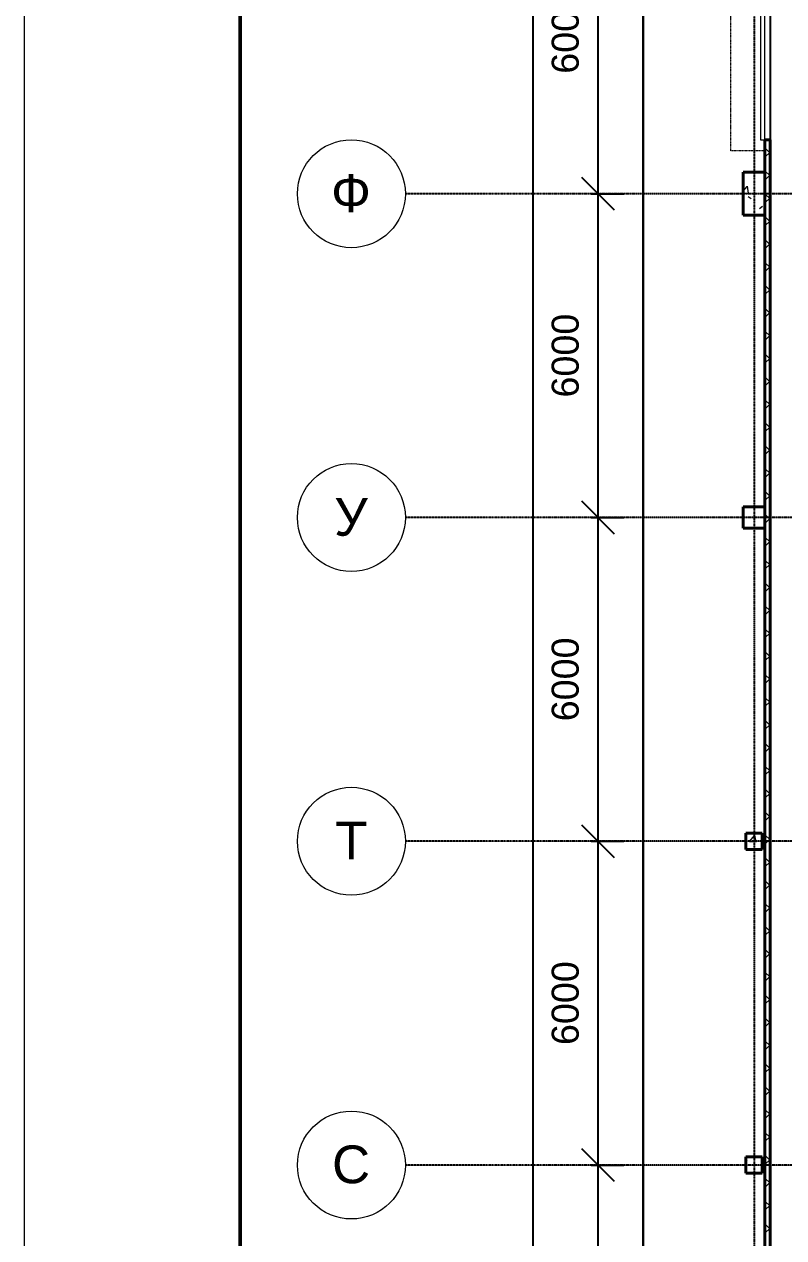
# Model space of a CAD drawing. Header units: millimetres. Extents: x 2140 to 223837, y 2113 to 170313.
# Drawn here: x 2140 to 16212, y 118410 to 140898 of the extents above; entities that cross this region are included whole.
import ezdxf

# ---------------------------------------------------------------- set-up
doc = ezdxf.new("R2010")
doc.units = ezdxf.units.MM
doc.linetypes.add('ADSK_Невидимые', pattern=[5, 3, -2])
doc.linetypes.add('Линия сетки', pattern=[22.225, 12.7, -3.175, 3.175, -3.175])
for name, color, linetype, lineweight in [('A-DETL-GENF', 7, 'Continuous', 18), ('A-DOOR', 7, 'Continuous', 18), ('A-DOOR-HDLN', 7, 'ADSK_Невидимые', 18), ('G-ANNO-TTLB', 7, 'Continuous', 30), ('G-ANNO-TTLB-THIN', 7, 'Continuous', 20), ('S-COLS', 7, 'Continuous', 18), ('S-GRID-IDEN', 7, 'Continuous', 20)]:
    doc.layers.add(name, color=color, linetype=linetype, lineweight=lineweight)
doc.layers.add('Стены', color=7, linetype='Continuous')
doc.styles.add('Arial', font='arial.ttf')
doc.styles.add('Arial_1', font='arial.ttf', dxfattribs={"height": 500})
doc.dimstyles.new('Диагональ_-_2_5_мм_Arial_-_Линия_выноски_-_Текст_сверху_2', dxfattribs={"dimscale": 304.8, "dimtxt": 510.1297, "dimasz": 1.968504, "dimexe": 1.574803, "dimexo": 0.984252, "dimgap": 1.148294, "dimtad": 1, "dimdec": 3, "dimrnd": 0.001, "dimdsep": 46, "dimtxsty": 'Arial_1', "dimblk1": 'OBLIQUE', "dimblk2": 'OBLIQUE', "dimsah": 1, "dimcen": 0.09, "dimdle": 1.574803, "dimazin": 2, "dimtfac": 1, "dimtdec": 4, "dimtix": 1, "dimtmove": 0, "dimatfit": 3, "dimfxl": 1, "dimtvp": 1, "dimtfill": 1, "dimtolj": 1, "dimtzin": 0, "dimarcsym": 2})

# ---------------------------------------------------------------- blocks, each defined once
blk = doc.blocks.new('_Лист АР - А1К-736802-План на отм_ 0_000')
at = {"layer": 'G-ANNO-TTLB', "lineweight": 50}
blk.add_line((-766, 687.5), (-766, -143.5), dxfattribs=at)
at = {"layer": 'G-ANNO-TTLB-THIN'}
blk.add_line((-786, 692.5), (-786, -148.5), dxfattribs=at)
blk = doc.blocks.new('Сборный железобетон-Колонна 1 - 800x400-V84-В_АР_ПЭ_01 Этаж')
at = {"layer": 'S-COLS', "lineweight": 9}
h = blk.add_hatch(dxfattribs=at)
h.set_pattern_fill('FP_85', color=256, style=0, pattern_type=2)
h.set_pattern_definition([(320, (-53152.2, -49223.1), (-127.512, -1457.472), [152.4, -1676.4]), (265, (-53152.2, -49223.1), (1528.454, 281.942), [121.92, -1341.12]), (10.451, (-53162.8, -49344.6), (1400.933, -1175.54), [129.52, -1424.72]), (316.184, (-52745.8, -49223.1), (-336.34, -2168.632), [228.6, -2514.6]), (6.636, (-52773.8, -49403.8), (1979.42, -1899.22), [194.28, -2137.08]), (261.184, (-52745.8, -49223), (1979.4, -1899.24), [182.88, -2011.68]), (291, (-52847.4, -49426.3), (-818.121, -1212.915), [152.4, -1676.4]), (236, (-52847.4, -49426.3), (1473.504, -494.417), [121.92, -1341.12]), (341.451, (-52915.6, -49527.4), (655.37, -1707.337), [129.52, -1424.72]), (307.5, (-53152.2, -49223.1), (676.4402, -24.7094), [67.056, -1257.808, 67.056, -2640.584]), (307.5, (-53152.2, -49223.1), (676.4402, -24.7094), [-1391.92, -1294.384, 67.056, -1279.144]), (277.5, (-53152.2, -49223.1), (801.444, -534.558), [67.056, -709.168, 67.056, -1740.408]), (277.5, (-53152.2, -49223.1), (801.444, -534.558), [-843.28, -1227.328, 67.056, -446.024]), (237.5, (-53152.2, -48769.96), (-45.8312, -1084.7275), [67.056, -440.944, 67.056, -3621.024]), (237.5, (-53152.2, -48769.96), (-45.8312, -1084.7275), [-575.056, -1517.904, 67.056, -2036.064]), (227.5, (-53152.2, -48566.8), (203.414, -1185.035), [67.056, -593.344, 67.056, -2479.04]), (227.5, (-53152.2, -48566.8), (203.414, -1185.035), [-727.456, -985.52, 67.056, -1426.464])])
h.paths.add_polyline_path([(-425, 215), (-425, -175), (375, -175), (375, 225), (-425, 225)], flags=0)
at = {"layer": 'S-COLS', "lineweight": 40}
for p, q in [((375, 225), (-425, 225)), ((-425, 225), (-425, 215)), ((375, 215), (375, 225)), ((-425, 215), (-425, -165)), ((375, -165), (375, 215)), ((-425, -165), (-425, -175)), ((-425, -175), (375, -175)), ((375, -175), (375, -165))]:
    blk.add_line(p, q, dxfattribs=at)
blk = doc.blocks.new('Сборный железобетон-Колонна квадратного сечения - 400x400-V90-В_АР_ПЭ_01 Этаж')
at = {"layer": 'S-COLS', "lineweight": 9}
h = blk.add_hatch(dxfattribs=at)
h.set_pattern_fill('FP_92', color=256, style=0, pattern_type=2)
h.set_pattern_definition([(50, (49223.1, -47102.2), (1457.472, -127.512), [152.4, -1676.4]), (355, (49223.1, -47102.2), (-281.942, 1528.454), [121.92, -1341.12]), (100.451, (49344.6, -47112.8), (1175.54, 1400.933), [129.52, -1424.72]), (46.184, (49223.1, -46695.8), (2168.632, -336.34), [228.6, -2514.6]), (96.636, (49403.8, -46723.8), (1899.22, 1979.42), [194.28, -2137.08]), (351.184, (49223, -46695.8), (1899.24, 1979.4), [182.88, -2011.68]), (21, (49426.3, -46797.4), (1212.915, -818.121), [152.4, -1676.4]), (326, (49426.3, -46797.4), (494.417, 1473.504), [121.92, -1341.12]), (71.451, (49527.4, -46865.6), (1707.337, 655.37), [129.52, -1424.72]), (37.5, (49223.1, -47102.2), (24.7094, 676.4402), [67.056, -1257.808, 67.056, -2640.584]), (37.5, (49223.1, -47102.2), (24.7094, 676.4402), [-1391.92, -1294.384, 67.056, -1279.144]), (7.5, (49223.1, -47102.2), (534.558, 801.444), [67.056, -709.168, 67.056, -1740.408]), (7.5, (49223.1, -47102.2), (534.558, 801.444), [-843.28, -1227.328, 67.056, -446.024]), (327.5, (48769.96, -47102.2), (1084.7275, -45.8312), [67.056, -440.944, 67.056, -3621.024]), (327.5, (48769.96, -47102.2), (1084.7275, -45.8312), [-575.056, -1517.904, 67.056, -2036.064]), (317.5, (48566.8, -47102.2), (1185.035, 203.414), [67.056, -593.344, 67.056, -985.52, -1493.52]), (317.5, (48566.8, -47102.2), (1185.035, 203.414), [-1712.976, 67.056, -1426.464])])
h.paths.add_polyline_path([(-225, -175), (175, -175), (173, 225), (-225, 225), (-225, 157)], flags=0)
at = {"layer": 'S-COLS', "lineweight": 40}
for p, q in [((-223, 225), (-225, 225)), ((-225, 225), (-225, -175)), ((173, 225), (-223, 225)), ((175, 225), (173, 225)), ((175, -175), (175, 225)), ((-225, -175), (-223, -175)), ((-223, -175), (173, -175)), ((173, -175), (175, -175))]:
    blk.add_line(p, q, dxfattribs=at)
blk = doc.blocks.new('Сборный железобетон-Колонна квадратного сечения - 300x300-V91-В_АР_ПЭ_01 Этаж')
at = {"layer": 'S-COLS', "lineweight": 9}
h = blk.add_hatch(dxfattribs=at)
h.set_pattern_fill('FP_93', color=256, style=0, pattern_type=2)
h.set_pattern_definition([(50, (49223.1, -41102.2), (1457.472, -127.512), [152.4, -1676.4]), (355, (49223.1, -41102.2), (-281.942, 1528.454), [121.92, -1341.12]), (100.451, (49344.6, -41112.8), (1175.54, 1400.933), [129.52, -1424.72]), (46.184, (49223.1, -40695.8), (2168.63, -336.34), [228.6, -2514.6]), (96.636, (49403.8, -40723.8), (1899.22, 1979.42), [194.28, -2137.08]), (351.184, (49223, -40695.8), (1899.24, 1979.4), [182.88, -2011.68]), (21, (49426.3, -40797.4), (1212.915, -818.121), [152.4, -1676.4]), (326, (49426.3, -40797.4), (494.417, 1473.504), [121.92, -1341.12]), (71.451, (49527.4, -40865.6), (1707.337, 655.37), [129.52, -1424.72]), (37.5, (49223.1, -41102.2), (24.7094, 676.4402), [67.056, -1257.808, 67.056, -2640.584]), (37.5, (49223.1, -41102.2), (24.7094, 676.4402), [-1391.92, -1294.384, 67.056, -1279.144]), (7.5, (49223.1, -41102.2), (534.558, 801.444), [67.056, -709.168, 67.056, -1740.408]), (7.5, (49223.1, -41102.2), (534.558, 801.444), [-843.28, -1227.328, 67.056, -446.024]), (327.5, (48769.96, -41102.2), (1084.7275, -45.831), [67.056, -440.944, 67.056, -3621.024]), (327.5, (48769.96, -41102.2), (1084.7275, -45.831), [-575.056, -1517.904, 67.056, -2036.064]), (317.5, (48566.8, -41102.2), (1185.035, 203.414), [67.056, -593.344, 67.056, -985.52, -1493.52]), (317.5, (48566.8, -41102.2), (1185.035, 203.414), [-1712.976, 67.056, -1426.464])])
h.paths.add_polyline_path([(123, -125), (125, -125), (123, 175), (-175, 175), (-173, -125)], flags=0)
at = {"layer": 'S-COLS', "lineweight": 40}
for p, q in [((-173, 175), (-175, 175)), ((-175, 175), (-175, -125)), ((123, 175), (-173, 175)), ((125, 175), (123, 175)), ((125, -125), (125, 175)), ((-175, -125), (-173, -125)), ((-173, -125), (123, -125)), ((123, -125), (125, -125))]:
    blk.add_line(p, q, dxfattribs=at)
blk = doc.blocks.new('Сборный железобетон-Колонна квадратного сечения - 300x300-V92-В_АР_ПЭ_01 Этаж')
at = {"layer": 'S-COLS', "lineweight": 9}
h = blk.add_hatch(dxfattribs=at)
h.set_pattern_fill('FP_94', color=256, style=0, pattern_type=2)
h.set_pattern_definition([(50, (49223.1, -35102.2), (1457.472, -127.512), [152.4, -1676.4]), (355, (49223.1, -35102.2), (-281.942, 1528.454), [121.92, -1341.12]), (100.451, (49344.6, -35112.8), (1175.54, 1400.933), [129.52, -1424.72]), (46.184, (49223.1, -34695.8), (2168.63, -336.34), [228.6, -2514.6]), (96.636, (49403.8, -34723.8), (1899.22, 1979.42), [194.28, -2137.08]), (351.184, (49223, -34695.8), (1899.24, 1979.4), [182.88, -2011.68]), (21, (49426.3, -34797.4), (1212.915, -818.121), [152.4, -1676.4]), (326, (49426.3, -34797.4), (494.417, 1473.504), [121.92, -1341.12]), (71.451, (49527.4, -34865.6), (1707.337, 655.37), [129.52, -1424.72]), (37.5, (49223.1, -35102.2), (24.7094, 676.4402), [67.056, -1257.808, 67.056, -2640.584]), (37.5, (49223.1, -35102.2), (24.7094, 676.4402), [-1391.92, -1294.384, 67.056, -1279.144]), (7.5, (49223.1, -35102.2), (534.558, 801.444), [67.056, -709.168, 67.056, -1740.408]), (7.5, (49223.1, -35102.2), (534.558, 801.444), [-843.28, -1227.328, 67.056, -446.024]), (327.5, (48769.96, -35102.2), (1084.7275, -45.831), [67.056, -440.944, 67.056, -3621.024]), (327.5, (48769.96, -35102.2), (1084.7275, -45.831), [-575.056, -1517.904, 67.056, -2036.064]), (317.5, (48566.8, -35102.2), (1185.035, 203.414), [67.056, -593.344, 67.056, -985.52, -1493.52]), (317.5, (48566.8, -35102.2), (1185.035, 203.414), [-1712.976, 67.056, -1426.464])])
h.paths.add_polyline_path([(123, -125), (125, -125), (123, 175), (-175, 175), (-173, -125)], flags=0)
at = {"layer": 'S-COLS', "lineweight": 40}
for p, q in [((-173, 175), (-175, 175)), ((-175, 175), (-175, -125)), ((123, 175), (-173, 175)), ((125, 175), (123, 175)), ((125, -125), (125, 175)), ((-175, -125), (-173, -125)), ((-173, -125), (123, -125)), ((123, -125), (125, -125))]:
    blk.add_line(p, q, dxfattribs=at)
blk = doc.blocks.new('Дверь-Подъемная-Рулонная - 4200 x 4200 мм-583685-В_АР_ПЭ_01 Этаж')
at = {"layer": 'A-DOOR', "lineweight": 9}
for p, q in [((2100, -50), (-2100, -50)), ((-2100, -50), (-2100, -130)), ((-2100, -130), (2100, -130)), ((2100, -130), (2100, -50))]:
    blk.add_line(p, q, dxfattribs=at)
at = {"layer": 'A-DOOR-HDLN'}
for p, q in [((-2303.2, -50), (-2303.2, -688.8)), ((2303.2, -50), (2303.2, -688.8)), ((-2303.2, -688.8), (2303.2, -688.8))]:
    blk.add_line(p, q, dxfattribs=at)
blk = doc.blocks.new('Линия разрыва - Линия разрыва-794957-В_АР_ПЭ_01 Этаж')
at = {"layer": 'A-DETL-GENF', "lineweight": 30}
blk.add_line((243, 0), (63757, 0), dxfattribs=at)
blk = doc.blocks.new('Ось сетки - Заголовок сетки - Окружность 5 мм-545732-В_АР_ПЭ_01 Этаж')
at = {"layer": 'S-GRID-IDEN'}
blk.add_circle((0, 0), 5, dxfattribs=at)
blk = doc.blocks.new('_Oblique')
at = {"color": 0, "linetype": 'ByBlock', "lineweight": -2}
blk.add_line((-0.5, -0.5), (0.5, 0.5), dxfattribs=at)
blk = doc.blocks.new('*D371')
at = {"color": 0, "lineweight": -2, "transparency": 16777216}
for p, q in [((9431, 33165), (9431, 160125)), ((9307, 159645), (9911, 159645)), ((9301, 33645), (8951, 33645))]:
    blk.add_line(p, q, dxfattribs=at)
at = {"layer": 'Defpoints', "color": 0, "transparency": 16777216}
for p in [(9007, 159645), (9431, 159645), (9601, 33645)]:
    blk.add_point(p, dxfattribs=at)
at = {"color": 0, "lineweight": -2, "transparency": 16777216, "xscale": 599.9999999999999, "yscale": 599.9999999999999, "zscale": 599.9999999999999}
for p, rotation in [((9431, 159645), 90), ((9431, 33645), 270)]:
    blk.add_blockref('_Oblique', p, dxfattribs=dict(at, rotation=rotation))
at = {"color": 0, "transparency": 16777216, "insert": (8826, 96645), "char_height": 500, "width": 1845.88, "attachment_point": 5, "rotation": 90, "style": 'Arial_1', "bg_fill": 3, "box_fill_scale": 1.1, "bg_fill_color": 256, "bg_fill_true_color": 13158600, "bg_fill_transparency": 0}
blk.add_mtext('\\A1;126000', dxfattribs=at)
blk = doc.blocks.new('*D385')
at = {"color": 0, "lineweight": -2, "transparency": 16777216}
for p, q in [((10631, 111165), (10631, 118125)), ((10507, 117645), (11111, 117645)), ((10507, 111645), (11111, 111645))]:
    blk.add_line(p, q, dxfattribs=at)
at = {"layer": 'Defpoints', "color": 0, "transparency": 16777216}
for p in [(10207, 117645), (10631, 117645), (10207, 111645)]:
    blk.add_point(p, dxfattribs=at)
at = {"color": 0, "lineweight": -2, "transparency": 16777216, "xscale": 599.9999999999999, "yscale": 599.9999999999999, "zscale": 599.9999999999999}
for p, rotation in [((10631, 117645), 90), ((10631, 111645), 270)]:
    blk.add_blockref('_Oblique', p, dxfattribs=dict(at, rotation=rotation))
at = {"color": 0, "transparency": 16777216, "insert": (10026, 114645), "char_height": 500, "width": 1845.88, "attachment_point": 5, "rotation": 90, "style": 'Arial_1', "bg_fill": 3, "box_fill_scale": 1.1, "bg_fill_color": 256, "bg_fill_true_color": 13158600, "bg_fill_transparency": 0}
blk.add_mtext('\\A1;6000', dxfattribs=at)
blk = doc.blocks.new('*D386')
at = {"color": 0, "lineweight": -2, "transparency": 16777216}
for p, q in [((10631, 117165), (10631, 124125)), ((10507, 123645), (11111, 123645)), ((10507, 117645), (11111, 117645))]:
    blk.add_line(p, q, dxfattribs=at)
at = {"layer": 'Defpoints', "color": 0, "transparency": 16777216}
for p in [(10207, 123645), (10631, 123645), (10207, 117645)]:
    blk.add_point(p, dxfattribs=at)
at = {"color": 0, "lineweight": -2, "transparency": 16777216, "xscale": 599.9999999999999, "yscale": 599.9999999999999, "zscale": 599.9999999999999}
for p, rotation in [((10631, 123645), 90), ((10631, 117645), 270)]:
    blk.add_blockref('_Oblique', p, dxfattribs=dict(at, rotation=rotation))
at = {"color": 0, "transparency": 16777216, "insert": (10026, 120645), "char_height": 500, "width": 1845.88, "attachment_point": 5, "rotation": 90, "style": 'Arial_1', "bg_fill": 3, "box_fill_scale": 1.1, "bg_fill_color": 256, "bg_fill_true_color": 13158600, "bg_fill_transparency": 0}
blk.add_mtext('\\A1;6000', dxfattribs=at)
blk = doc.blocks.new('*D387')
at = {"color": 0, "lineweight": -2, "transparency": 16777216}
for p, q in [((10631, 123165), (10631, 130125)), ((10507, 129645), (11111, 129645)), ((10507, 123645), (11111, 123645))]:
    blk.add_line(p, q, dxfattribs=at)
at = {"layer": 'Defpoints', "color": 0, "transparency": 16777216}
for p in [(10207, 129645), (10631, 129645), (10207, 123645)]:
    blk.add_point(p, dxfattribs=at)
at = {"color": 0, "lineweight": -2, "transparency": 16777216, "xscale": 599.9999999999999, "yscale": 599.9999999999999, "zscale": 599.9999999999999}
for p, rotation in [((10631, 129645), 90), ((10631, 123645), 270)]:
    blk.add_blockref('_Oblique', p, dxfattribs=dict(at, rotation=rotation))
at = {"color": 0, "transparency": 16777216, "insert": (10026, 126645), "char_height": 500, "width": 1845.88, "attachment_point": 5, "rotation": 90, "style": 'Arial_1', "bg_fill": 3, "box_fill_scale": 1.1, "bg_fill_color": 256, "bg_fill_true_color": 13158600, "bg_fill_transparency": 0}
blk.add_mtext('\\A1;6000', dxfattribs=at)
blk = doc.blocks.new('*D388')
at = {"color": 0, "lineweight": -2, "transparency": 16777216}
for p, q in [((10631, 129165), (10631, 136125)), ((10507, 135645), (11111, 135645)), ((10507, 129645), (11111, 129645))]:
    blk.add_line(p, q, dxfattribs=at)
at = {"layer": 'Defpoints', "color": 0, "transparency": 16777216}
for p in [(10207, 135645), (10631, 135645), (10207, 129645)]:
    blk.add_point(p, dxfattribs=at)
at = {"color": 0, "lineweight": -2, "transparency": 16777216, "xscale": 599.9999999999999, "yscale": 599.9999999999999, "zscale": 599.9999999999999}
for p, rotation in [((10631, 135645), 90), ((10631, 129645), 270)]:
    blk.add_blockref('_Oblique', p, dxfattribs=dict(at, rotation=rotation))
at = {"color": 0, "transparency": 16777216, "insert": (10026, 132645), "char_height": 500, "width": 1845.88, "attachment_point": 5, "rotation": 90, "style": 'Arial_1', "bg_fill": 3, "box_fill_scale": 1.1, "bg_fill_color": 256, "bg_fill_true_color": 13158600, "bg_fill_transparency": 0}
blk.add_mtext('\\A1;6000', dxfattribs=at)
blk = doc.blocks.new('*D389')
at = {"color": 0, "lineweight": -2, "transparency": 16777216}
for p, q in [((10631, 135165), (10631, 142125)), ((10507, 141645), (11111, 141645)), ((10507, 135645), (11111, 135645))]:
    blk.add_line(p, q, dxfattribs=at)
at = {"layer": 'Defpoints', "color": 0, "transparency": 16777216}
for p in [(10207, 141645), (10631, 141645), (10207, 135645)]:
    blk.add_point(p, dxfattribs=at)
at = {"color": 0, "lineweight": -2, "transparency": 16777216, "xscale": 599.9999999999999, "yscale": 599.9999999999999, "zscale": 599.9999999999999}
for p, rotation in [((10631, 141645), 90), ((10631, 135645), 270)]:
    blk.add_blockref('_Oblique', p, dxfattribs=dict(at, rotation=rotation))
at = {"color": 0, "transparency": 16777216, "insert": (10026, 138645), "char_height": 500, "width": 1845.88, "attachment_point": 5, "rotation": 90, "style": 'Arial_1', "bg_fill": 3, "box_fill_scale": 1.1, "bg_fill_color": 256, "bg_fill_true_color": 13158600, "bg_fill_transparency": 0}
blk.add_mtext('\\A1;6000', dxfattribs=at)
blk = doc.blocks.new('Помещение')
at = {"lineweight": 9}
h = blk.add_hatch(dxfattribs=at)
h.set_pattern_fill('FP_99', color=256, style=0, pattern_type=2)
h.set_pattern_definition([(45, (61770, 82517.75), (-212.132, 212.132), []), (135, (61770, 82517.75), (-212.132, -212.132), [])])
h.paths.add_polyline_path([(13723.9036, 33324.9347), (13821.9036, 33324.9347), (13819.9036, 34344.9347), (13723.9036, 34344.9347), (13723.9036, 33344.9347)], flags=0)
h.paths.add_polyline_path([(13819.9036, 35354.9347), (13819.9036, 94644.9347), (13723.9036, 94644.9347), (13723.9036, 35354.9347)], flags=0)
h.paths.add_polyline_path([(13819.9036, 98844.9347), (13819.9036, 136644.9347), (13723.9036, 136644.9347), (13723.9036, 98844.9347)], flags=0)
h.paths.add_polyline_path([(13723.9036, 140844.9347), (13819.9036, 140844.9347), (13817.9036, 159946.9347), (13723.9036, 159944.9347), (13723.9036, 148287.773)], flags=0)
at = {"color": 9, "linetype": 'Линия сетки', "true_color": 0xc7c8ca}
for p, q in [((13521.9036, 162172.4828), (13521.9036, 21779.4514)), ((113992.9741, 135644.9347), (7061.0864, 135644.9347)), ((113992.9741, 129644.9347), (7061.0864, 129644.9347)), ((113992.9741, 123644.9347), (7061.0864, 123644.9347)), ((113992.9741, 117644.9347), (7061.0864, 117644.9347))]:
    blk.add_line(p, q, dxfattribs=at)
blk.add_line((13821.9036, 140844.9347), (13821.9036, 136644.9347))
at = {"lineweight": 40}
for p, q in [((13721.9036, 136644.9347), (13721.9036, 136044.9347)), ((13821.9036, 136644.9347), (13721.9036, 136644.9347)), ((13821.9036, 98844.9347), (13821.9036, 136644.9347)), ((13721.9036, 135244.9347), (13721.9036, 129844.9347)), ((13721.9036, 129444.9347), (13721.9036, 112044.9347))]:
    blk.add_line(p, q, dxfattribs=at)
at = {"lineweight": 18}
for p, q in [((13723.9036, 98844.9347), (13723.9036, 136644.9347)), ((13819.9036, 98844.9347), (13819.9036, 136644.9347))]:
    blk.add_line(p, q, dxfattribs=at)
at = {"lineweight": 9, "xscale": 200, "yscale": 200, "zscale": 200}
blk.add_blockref('_Лист АР - А1К-736802-План на отм_ 0_000', (157200, 29700), dxfattribs=at)
for name, p, rotation in [('Линия разрыва - Линия разрыва-794957-В_АР_ПЭ_01 Этаж', (11467.3036, 99887.9109), 89.99999999999982), ('Дверь-Подъемная-Рулонная - 4200 x 4200 мм-583685-В_АР_ПЭ_01 Этаж', (13771.9036, 138744.9347), 269.9999999999999), ('Сборный железобетон-Колонна 1 - 800x400-V84-В_АР_ПЭ_01 Этаж', (13546.9036, 135669.9347), 90.0000000000002)]:
    blk.add_blockref(name, p, dxfattribs=dict(rotation=rotation))
at = {"lineweight": 20, "xscale": 199.9999999999999, "yscale": 199.9999999999999, "zscale": 199.9999999999999, "rotation": 89.99999999999982}
for p in [(6061.0864, 135644.9347), (6061.0864, 129644.9347), (6061.0864, 123644.9347), (6061.0864, 117644.9347)]:
    blk.add_blockref('Ось сетки - Заголовок сетки - Окружность 5 мм-545732-В_АР_ПЭ_01 Этаж', p, dxfattribs=at)
for name, p in [('Сборный железобетон-Колонна квадратного сечения - 400x400-V90-В_АР_ПЭ_01 Этаж', (13546.9036, 129619.9347)), ('Сборный железобетон-Колонна квадратного сечения - 300x300-V91-В_АР_ПЭ_01 Этаж', (13546.9036, 123619.9347)), ('Сборный железобетон-Колонна квадратного сечения - 300x300-V92-В_АР_ПЭ_01 Этаж', (13546.9036, 117619.9347))]:
    blk.add_blockref(name, p)
at = {"char_height": 700, "attachment_point": 1, "style": 'Arial'}
for s, insert, width in [('\\fArial|b0|i0|c204|p34|;Ф', (5682.2454, 136007.3364), 913.92375), ('\\fArial|b0|i0|c204|p34|;У', (5742.2454, 130007.3364), 769.62), ('\\fArial|b0|i0|c204|p34|;Т', (5761.2454, 124007.3364), 721.51875), ('\\fArial|b0|i0|c204|p34|;С', (5702.2454, 118007.3364), 865.8225)]:
    blk.add_mtext(s, dxfattribs=dict(at, insert=insert, width=width))
dim = blk.add_linear_dim(base=(9431.2531, 159644.9347), p1=(9601.0864, 33644.9347), p2=(9006.9891, 159644.9347), angle=90, dimstyle='Диагональ_-_2_5_мм_Arial_-_Линия_выноски_-_Текст_сверху_2', override={"dimpost": '<>', "dimfxl": 126001.400594})
dim.commit()
dim.dimension.update_dxf_attribs({"geometry": '*D371', "text_midpoint": (8825.9666, 96644.9347)})
dim = blk.add_linear_dim(base=(10631.2531, 117644.9347), p1=(10206.9891, 111644.9347), p2=(10206.9891, 117644.9347), angle=90, dimstyle='Диагональ_-_2_5_мм_Arial_-_Линия_выноски_-_Текст_сверху_2', override={"dimpost": '<>', "dimfxl": 6000})
dim.commit()
dim.dimension.update_dxf_attribs({"geometry": '*D385', "text_midpoint": (10025.9666, 114644.9347)})
dim = blk.add_linear_dim(base=(10631.2531, 123644.9347), p1=(10206.9891, 117644.9347), p2=(10206.9891, 123644.9347), angle=90, dimstyle='Диагональ_-_2_5_мм_Arial_-_Линия_выноски_-_Текст_сверху_2', override={"dimpost": '<>', "dimfxl": 6000})
dim.commit()
dim.dimension.update_dxf_attribs({"geometry": '*D386', "text_midpoint": (10025.9666, 120644.9347)})
dim = blk.add_linear_dim(base=(10631.2531, 129644.9347), p1=(10206.9891, 123644.9347), p2=(10206.9891, 129644.9347), angle=90, dimstyle='Диагональ_-_2_5_мм_Arial_-_Линия_выноски_-_Текст_сверху_2', override={"dimpost": '<>', "dimfxl": 6000})
dim.commit()
dim.dimension.update_dxf_attribs({"geometry": '*D387', "text_midpoint": (10025.9666, 126644.9347)})
dim = blk.add_linear_dim(base=(10631.2531, 135644.9347), p1=(10206.9891, 129644.9347), p2=(10206.9891, 135644.9347), angle=90, dimstyle='Диагональ_-_2_5_мм_Arial_-_Линия_выноски_-_Текст_сверху_2', override={"dimpost": '<>', "dimfxl": 6000})
dim.commit()
dim.dimension.update_dxf_attribs({"geometry": '*D388', "text_midpoint": (10025.9666, 132644.9347)})
dim = blk.add_linear_dim(base=(10631.2531, 141644.9347), p1=(10206.9891, 135644.9347), p2=(10206.9891, 141644.9347), angle=90, dimstyle='Диагональ_-_2_5_мм_Arial_-_Линия_выноски_-_Текст_сверху_2', override={"dimpost": '<>', "dimfxl": 6000})
dim.commit()
dim.dimension.update_dxf_attribs({"geometry": '*D389', "text_midpoint": (10025.9666, 138644.9347)})

msp = doc.modelspace()

# ---------------------------------------------------------------- block references
at = {"layer": 'Стены'}
msp.add_blockref('Помещение', (2139.8, 2112.9), dxfattribs=at)

doc.saveas('drawing.dxf')
